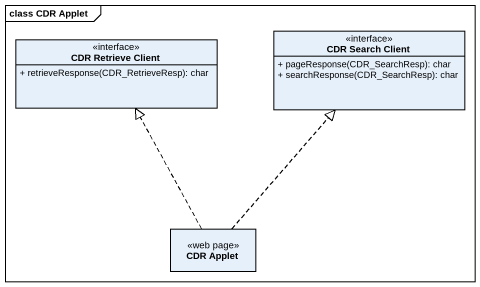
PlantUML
@startuml
mainframe class CDR Applet
hide circle
hide empty members
skinparam classAttributeIconSize 0
class "CDR Retrieve Client" as CDR_Retrieve_Client <<interface>> {
  + retrieveResponse(CDR_RetrieveResp): char
}
class "CDR Search Client" as CDR_Search_Client <<interface>> {
  + pageResponse(CDR_SearchResp): char
  + searchResponse(CDR_SearchResp): char
}
class "CDR Applet" as CDR_Applet <<web page>>
CDR_Applet .up.|> CDR_Retrieve_Client
CDR_Applet .up.|> CDR_Search_Client
@enduml
